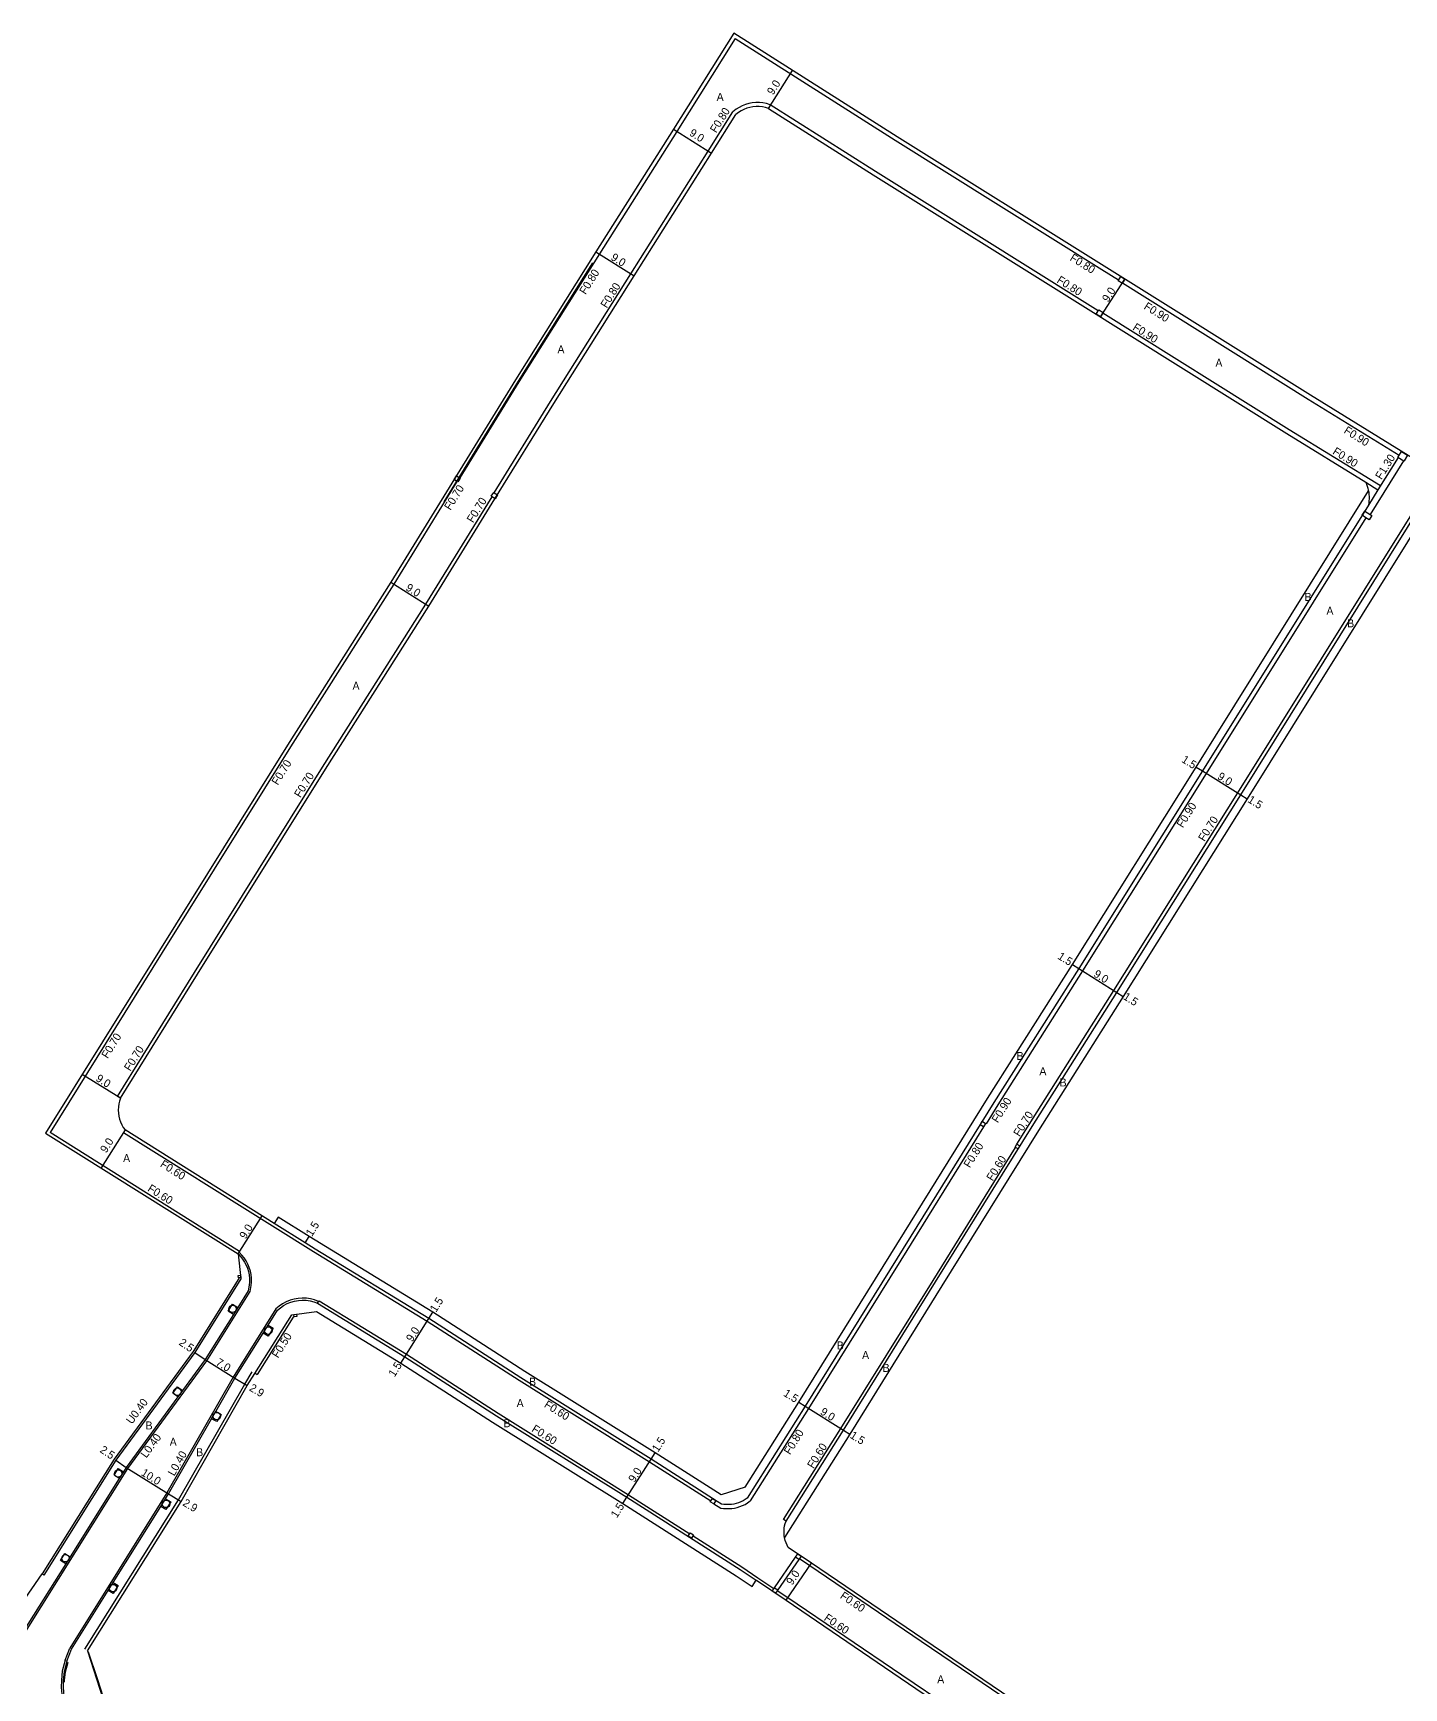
# Model space of a CAD drawing. Header units: metres. Extents: x 0 to 4000, y -96000 to -93000.
# Drawn here: x 1922 to 2195.9, y -94145.5 to -93814.7 of the extents above; entities that cross this region are included whole.
import ezdxf

# ---------------------------------------------------------------- set-up
doc = ezdxf.new("R2010")
doc.units = ezdxf.units.M
doc.header["$LTSCALE"] = 2.5
for name, color, linetype in [('側溝・桝', 7, 'Continuous'), ('幅員', 7, 'Continuous'), ('植栽', 7, 'Continuous'), ('歩道・分離帯・安全施設', 7, 'Continuous'), ('舗装', 7, 'Continuous'), ('道路', 7, 'Continuous')]:
    doc.layers.add(name, color=color, linetype=linetype)
doc.styles.get("Standard").update_dxf_attribs({"font": ''})
doc.styles.get('Standard').set_extended_font_data('@MS PGothic')

# ---------------------------------------------------------------- blocks, each defined once
blk = doc.blocks.new('223800')
at = {"color": 0}
blk.add_circle((0, 0), 0.75, dxfattribs=at)

msp = doc.modelspace()

# ---------------------------------------------------------------- linework, layer by layer
at = {"layer": '側溝・桝'}
for points in [[(2062.26, -93815.76), (2050.61, -93834.32), (2035.14, -93858.81), (2019.06, -93884.38), (2007.25, -93903.55)], [(2062.26, -93815.76), (2094.23, -93836.06), (2135.55, -93861.9), (2138.89, -93863.99)], [(2069.25, -93828.97), (2068.51, -93828.75), (2067.82, -93828.61), (2067.11, -93828.54), (2066.41, -93828.53), (2065.7, -93828.6), (2065.01, -93828.73), (2064.32, -93828.92), (2063.67, -93829.18), (2063.04, -93829.51), (2062.44, -93829.89), (2061.81, -93830.39)], [(2014.1, -93906.54), (2025.34, -93888.28), (2041.4, -93862.76), (2056.87, -93838.26), (2061.81, -93830.39)], [(2134.83, -93870.18), (2131.62, -93868.18), (2090.28, -93842.32), (2069.25, -93828.97)], [(2139.68, -93864.61), (2176.77, -93887.83), (2194.96, -93899.06)], [(2191.18, -93905.19), (2172.97, -93893.95), (2135.73, -93870.63)], [(2194.73, -93899.51), (2190.7, -93905.96), (2188.81, -93909)], [(2195.83, -93900.19), (2189.16, -93910.89)], [(2006.69, -93904.27), (1994.04, -93924.82), (1973.42, -93957.36), (1947.81, -93998.42), (1925.41, -94034.42)], [(2188.26, -93904.45), (2190.7, -93905.96)], [(1939.45, -94027.57), (1938.86, -94027.2), (1954.26, -94002.43), (1979.85, -93961.41), (2000.49, -93928.84), (2013.71, -93907.36)], [(2188.29, -93911.53), (2156.41, -93962.64), (2131.68, -94002.11), (2114.72, -94028.92), (2112.4, -94032.67), (2112.32, -94032.62)], [(2118.57, -94036.76), (2120.99, -94032.85), (2137.94, -94006.06), (2162.68, -93966.56), (2196.11, -93912.97), (2198.71, -93908.8)], [(1940.36, -94033.89), (1940.04, -94034.4), (1969.81, -94053.1), (1978.05, -94058.24), (2000.72, -94072.13), (2019.11, -94083.96), (2045.14, -94100.24), (2057.41, -94108.07)], [(2111.89, -94033.3), (2110.5, -94035.54), (2095.34, -94059.98), (2076.95, -94089.58), (2065.28, -94108.08)], [(1962.94, -94058.71), (1963.26, -94058.2), (1925.41, -94034.42)], [(2072.45, -94112.09), (2071.94, -94111.76), (2083.39, -94093.62), (2101.8, -94063.99), (2118.29, -94037.4)], [(1920.16, -94134.76), (1940.94, -94101.59), (1956.69, -94080.05), (1965.37, -94066.2), (1965.58, -94065.01), (1965.64, -94064.28), (1965.63, -94063.55), (1965.55, -94062.83), (1965.4, -94062.12), (1965.19, -94061.43), (1964.91, -94060.76), (1964.57, -94060.11), (1964.18, -94059.51), (1963.72, -94058.94), (1963.16, -94058.36)], [(1963.11, -94063.48), (1963.12, -94063.58), (1953.97, -94078.19), (1938.21, -94099.74), (1923.83, -94122.68)], [(1979.04, -94068.23), (1978.22, -94067.91), (1977.42, -94067.7), (1976.6, -94067.57), (1975.77, -94067.54), (1974.95, -94067.59), (1974.13, -94067.73), (1973.34, -94067.96), (1972.57, -94068.27), (1971.84, -94068.66), (1971.16, -94069.13), (1970.5, -94069.69), (1961.95, -94083.34), (1948.74, -94106.47), (1929.31, -94137.49)], [(1978.83, -94068.57), (1979.14, -94068.06), (1996.57, -94078.74), (2014.93, -94090.55), (2040.97, -94106.84), (2053.18, -94114.62)], [(1974.18, -94071.29), (1973.97, -94071.31), (1966.76, -94082.81)], [(1966.34, -94082.54), (1966.76, -94082.81)], [(2057.98, -94108.66), (2059.41, -94109.5), (2059.93, -94109.58), (2060.49, -94109.62), (2061.04, -94109.62), (2061.6, -94109.58), (2062.15, -94109.5), (2062.69, -94109.37), (2063.22, -94109.21), (2063.74, -94109), (2064.24, -94108.76), (2064.72, -94108.47), (2065.28, -94108.08)], [(2053.85, -94115.04), (2063.63, -94121.28), (2066.82, -94123.43), (2070.02, -94125.59)], [(2070.13, -94125.42), (2074.32, -94119.32)], [(2074.99, -94119.77), (2070.8, -94125.87)], [(2075.1, -94119.6), (2077.16, -94120.99), (2099.46, -94136.13), (2109.57, -94143)], [(2105.2, -94149.45), (2095.56, -94142.91), (2072.78, -94127.45), (2070.69, -94126.03)], [(1928.43, -94139.92), (1929.31, -94137.49)], [(1928.43, -94139.92), (1927.83, -94142.1), (1927.65, -94143.9), (1927.62, -94145.39), (1927.8, -94147.38)], [(2109.57, -94143), (2181.51, -94191.74), (2181.84, -94191.25)]]:
    msp.add_lwpolyline(points, dxfattribs=at)
for points in [[(2140.16, -93863.85), (2139.68, -93864.61), (2139.63, -93864.69), (2138.78, -93864.16), (2139.31, -93863.31)], [(2134.41, -93870.86), (2134.83, -93870.18), (2134.94, -93870.01), (2135.79, -93870.54), (2135.26, -93871.39)], [(2196.62, -93899.03), (2195.94, -93900.14), (2195.88, -93900.23), (2194.69, -93899.49), (2195.43, -93898.3)], [(2006.57, -93903.13), (2007.25, -93903.55), (2007.34, -93903.6), (2006.87, -93904.37), (2006.69, -93904.27), (2006.1, -93903.9)], [(2014.31, -93907.73), (2013.71, -93907.36), (2013.54, -93907.25), (2014.02, -93906.49), (2014.1, -93906.54), (2014.78, -93906.96)], [(2188.05, -93910.2), (2189.16, -93910.89), (2189.5, -93911.1), (2188.97, -93911.95), (2188.29, -93911.53), (2187.53, -93911.05)], [(2111.64, -94032.19), (2112.32, -94032.62), (2111.89, -94033.3), (2111.21, -94032.87)], [(2118.8, -94037.72), (2118.29, -94037.4), (2118.2, -94037.35), (2118.57, -94036.76), (2119.17, -94037.12)], [(1963.5, -94063.43), (1963.01, -94063.49), (1962.95, -94062.99), (1963.44, -94062.93)], [(1974.61, -94070.73), (1974.67, -94071.22), (1974.18, -94071.29), (1974.11, -94070.79)], [(2058.41, -94107.99), (2057.98, -94108.66), (2057.3, -94108.23), (2057.74, -94107.56)], [(2052.85, -94115.12), (2053.28, -94114.45), (2053.96, -94114.88), (2053.53, -94115.55)], [(2075.43, -94119.1), (2074.99, -94119.77), (2074.32, -94119.32), (2074.77, -94118.66)], [(2069.69, -94126.09), (2070.13, -94125.42), (2070.8, -94125.87), (2070.35, -94126.53)]]:
    msp.add_lwpolyline(points, close=True, dxfattribs=at)
at = {"layer": '幅員'}
for points in [[(2068.92, -93829.71), (2073.74, -93822.11)], [(2049.93, -93833.89), (2057.55, -93838.68)], [(2034.46, -93858.38), (2042.07, -93863.18)], [(2135.26, -93871.39), (2140.16, -93863.85)], [(1993.45, -93924.44), (2001.08, -93929.21)], [(2154.37, -93961.37), (2155.64, -93962.16)], [(2155.64, -93962.16), (2163.28, -93966.93)], [(2163.28, -93966.93), (2164.55, -93967.73)], [(2129.65, -94000.84), (2130.92, -94001.63)], [(2130.92, -94001.63), (2138.53, -94006.43)], [(2138.53, -94006.43), (2139.8, -94007.23)], [(1939.45, -94027.57), (1931.81, -94022.81)], [(1940.36, -94033.89), (1935.57, -94041.52)], [(1962.94, -94058.71), (1967.73, -94051.09)], [(1976.34, -94056.49), (1977.13, -94055.22)], [(2001.04, -94071.62), (2001.83, -94070.35)], [(1996.25, -94079.24), (2001.04, -94071.62)], [(1954.3, -94078.41), (1956.36, -94079.82)], [(1956.36, -94079.82), (1962.29, -94083.54)], [(1995.45, -94080.51), (1996.25, -94079.24)], [(1962.29, -94083.54), (1964.78, -94085.03)], [(2075, -94088.36), (2076.27, -94089.16)], [(2076.27, -94089.16), (2083.9, -94093.93)], [(2083.9, -94093.93), (2085.17, -94094.73)], [(1938.54, -94099.96), (1940.61, -94101.36)], [(2040.65, -94107.34), (2045.46, -94099.73)], [(2045.46, -94099.73), (2046.26, -94098.46)], [(1940.61, -94101.36), (1949.08, -94106.67)], [(1949.08, -94106.67), (1951.57, -94108.16)], [(2039.85, -94108.61), (2040.65, -94107.34)], [(2072.45, -94127.94), (2077.49, -94120.49)]]:
    msp.add_lwpolyline(points, dxfattribs=at)
at = {"layer": '植栽'}
for points in [[(1961.84, -94068.72), (1962.9, -94069.39), (1962.01, -94070.81), (1960.95, -94070.15)], [(1968.96, -94075.17), (1967.94, -94074.53), (1968.94, -94072.94), (1969.95, -94073.57)], [(1950.83, -94085.27), (1951.84, -94086), (1950.89, -94087.3), (1949.89, -94086.56)], [(1959.55, -94090.77), (1958.71, -94092.23), (1957.67, -94091.64), (1958.5, -94090.18)], [(1938.16, -94102.92), (1939.01, -94101.57), (1940.07, -94102.23), (1939.22, -94103.58)], [(1948.54, -94109.8), (1947.52, -94109.16), (1948.48, -94107.63), (1949.5, -94108.27)], [(1928.35, -94118.57), (1929.41, -94119.24), (1928.55, -94120.62), (1927.49, -94119.96)], [(1936.99, -94125.97), (1938, -94124.37), (1939.02, -94125), (1938.01, -94126.61)]]:
    msp.add_lwpolyline(points, close=True, dxfattribs=at)
at = {"layer": '歩道・分離帯・安全施設'}
for points in [[(2033.78, -93860.59), (2018.89, -93884.27), (2004.06, -93908.35)], [(2188.8, -93906.18), (2188.85, -93906.47), (2188.9, -93906.89), (2188.93, -93907.31), (2188.93, -93907.74), (2188.91, -93908.16), (2188.87, -93908.58), (2188.81, -93909)], [(2188.81, -93909), (2155.64, -93962.16), (2130.92, -94001.63), (2113.96, -94028.45), (2094.66, -94059.56), (2076.27, -94089.16), (2064.69, -94107.52)], [(2072.45, -94112.09), (2083.9, -94093.93), (2102.31, -94064.3), (2121.59, -94033.22), (2138.53, -94006.43), (2163.28, -93966.93), (2199.82, -93908.34)], [(2059.54, -94108.71), (2058.67, -94108.16), (2045.46, -94099.73), (2019.43, -94083.45), (2001.04, -94071.62), (1978.36, -94057.73), (1976.34, -94056.49), (1970.13, -94052.59)], [(1962.94, -94058.71), (1963.42, -94059.2), (1963.85, -94059.74), (1964.23, -94060.32), (1964.55, -94060.93), (1964.81, -94061.56), (1965.02, -94062.22), (1965.15, -94062.9), (1965.23, -94063.58), (1965.24, -94064.27), (1965.18, -94064.95), (1964.99, -94066.05)], [(1964.99, -94066.05), (1962.9, -94069.39), (1962.01, -94070.81), (1956.36, -94079.82), (1951.84, -94086), (1950.89, -94087.3), (1940.61, -94101.36), (1940.07, -94102.23), (1939.22, -94103.58), (1929.41, -94119.24), (1928.55, -94120.62), (1919.82, -94134.54)], [(1929.64, -94137.7), (1936.99, -94125.97), (1938, -94124.37), (1947.52, -94109.16), (1948.48, -94107.63), (1949.08, -94106.67), (1957.67, -94091.64), (1958.5, -94090.18), (1962.29, -94083.54), (1967.94, -94074.53), (1968.94, -94072.94), (1970.81, -94069.96)], [(1970.81, -94069.96), (1971.4, -94069.45), (1972.05, -94069), (1972.74, -94068.63), (1973.47, -94068.34), (1974.22, -94068.12), (1974.99, -94067.99), (1975.78, -94067.94), (1976.56, -94067.97), (1977.34, -94068.09), (1978.1, -94068.29), (1978.83, -94068.57)], [(1978.83, -94068.57), (1996.25, -94079.24), (2014.61, -94091.05), (2040.65, -94107.34), (2063.3, -94121.78), (2066.48, -94123.93)], [(1932.34, -94137.74), (1951.06, -94107.86), (1964.27, -94084.72), (1965.79, -94082.3)], [(2064.69, -94107.52), (2064.28, -94107.8), (2063.86, -94108.05), (2063.41, -94108.27), (2062.95, -94108.45), (2062.48, -94108.6), (2062, -94108.71), (2061.51, -94108.79), (2061.01, -94108.82), (2060.52, -94108.82), (2060.03, -94108.78), (2059.54, -94108.71)], [(2072.13, -94115.4), (2072.07, -94115.02), (2072.03, -94114.53), (2072.03, -94114.03), (2072.07, -94113.53), (2072.16, -94113.04), (2072.28, -94112.56), (2072.45, -94112.09)], [(1928.76, -94140.13), (1929.64, -94137.7)], [(1934.9, -94143.86), (1933.07, -94138.31)], [(1928.76, -94140.13), (1928.2, -94142.17), (1928.02, -94143.92), (1928, -94145.38)], [(1928.76, -94140.13), (1928.2, -94142.17), (1928.02, -94143.92), (1928, -94145.38), (1928.22, -94147.88)], [(1928.76, -94140.13), (1928.2, -94142.17), (1928.02, -94143.92), (1928, -94145.38), (1928.22, -94147.88)], [(1928.29, -94144.31), (1928.3, -94143.93), (1928.47, -94142.22), (1929.01, -94140.28)], [(2029.6, -94200), (2025.34, -94197.38), (2018.49, -94193.34), (2012.55, -94190.16), (2006.19, -94186.91), (1998.02, -94182.92), (1989.07, -94178.81), (1975.46, -94172.8), (1955.68, -94164.03), (1944.78, -94159.34), (1942.2, -94157.8), (1939.83, -94156), (1938.19, -94154.03), (1934.9, -94143.86)]]:
    msp.add_lwpolyline(points, dxfattribs=at)
at = {"layer": '道路'}
for points in [[(2062.01, -93814.66), (2049.93, -93833.89), (2034.46, -93858.38), (2018.38, -93883.95), (1993.45, -93924.44), (1972.83, -93956.99), (1947.22, -93998.05), (1924.5, -94034.56)], [(2201.12, -93909.1), (2204.4, -93903.84), (2177.25, -93887.07), (2135.97, -93861.22), (2094.65, -93835.38), (2062.01, -93814.66)], [(1939.45, -94027.57), (1954.86, -94002.8), (1980.45, -93961.78), (2001.08, -93929.21), (2014.27, -93907.79), (2026.02, -93888.71), (2042.07, -93863.18), (2057.55, -93838.68), (2062.41, -93830.94)], [(2068.92, -93829.71), (2068.32, -93829.52), (2067.7, -93829.4), (2067.07, -93829.34), (2066.44, -93829.33), (2065.81, -93829.39), (2065.19, -93829.51), (2064.59, -93829.68), (2064, -93829.91), (2063.44, -93830.2), (2062.91, -93830.54), (2062.41, -93830.94)], [(2068.92, -93829.71), (2089.86, -93843), (2131.2, -93868.85), (2172.49, -93894.71), (2188.26, -93904.45)], [(2188.26, -93904.45), (2188.42, -93904.84), (2188.56, -93905.24), (2188.68, -93905.64), (2188.77, -93906.06), (2188.8, -93906.18)], [(2064.29, -94105.33), (2075, -94088.36), (2093.39, -94058.77), (2112.69, -94027.65), (2129.65, -94000.84), (2154.37, -93961.37), (2188.8, -93906.18)], [(2201.12, -93909.1), (2164.55, -93967.73), (2139.8, -94007.23), (2122.86, -94034.02), (2103.58, -94065.1), (2085.17, -94094.73), (2072.13, -94115.4)], [(1939.45, -94027.57), (1939.25, -94028.14), (1939.11, -94028.73), (1939.03, -94029.33), (1939, -94029.94), (1939.03, -94030.55), (1939.11, -94031.15), (1939.26, -94031.74), (1939.45, -94032.32), (1939.7, -94032.87), (1940.01, -94033.4), (1940.36, -94033.89)], [(1970.13, -94052.59), (1940.36, -94033.89)], [(1924.5, -94034.56), (1962.94, -94058.71)], [(2064.29, -94105.33), (2059.48, -94106.89), (2046.26, -94098.46), (2020.24, -94082.19), (2001.83, -94070.35), (1977.13, -94055.22), (1970.95, -94051.34), (1970.13, -94052.59)], [(1962.94, -94058.71), (1963.53, -94063.67)], [(1963.53, -94063.67), (1954.3, -94078.41)], [(1973.67, -94070.85), (1978.63, -94070.21)], [(1978.63, -94070.21), (1995.45, -94080.51), (2013.81, -94092.32), (2039.85, -94108.61), (2062.48, -94123.04), (2065.66, -94125.18), (2066.48, -94123.93)], [(1964.78, -94085.03), (1966.29, -94082.62), (1973.67, -94070.85)], [(1954.3, -94078.41), (1938.54, -94099.96), (1924.17, -94122.89), (1923.83, -94122.68)], [(1932.84, -94138.06), (1951.57, -94108.16), (1964.78, -94085.03)], [(2072.86, -94117.37), (2072.63, -94116.93), (2072.43, -94116.47), (2072.27, -94116), (2072.13, -94115.4)], [(2109.91, -94142.5), (2099.8, -94135.64), (2077.49, -94120.49), (2072.86, -94117.37)], [(1916.91, -94132.72), (1923.83, -94122.68)], [(2066.48, -94123.93), (2066.5, -94123.94), (2072.45, -94127.94), (2095.22, -94143.41), (2104.86, -94149.95)], [(1932.84, -94138.06), (1938.28, -94154.83), (1939.71, -94156.13), (1942.1, -94157.94), (1944.7, -94159.49), (1955.61, -94164.19), (1975.39, -94172.95), (1989, -94178.96), (1997.94, -94183.07), (2006.11, -94187.07), (2012.47, -94190.32), (2018.41, -94193.49), (2025.25, -94197.52), (2029.28, -94200)], [(2181.84, -94191.25), (2126.11, -94153.48), (2117.36, -94147.55), (2109.91, -94142.5)]]:
    msp.add_lwpolyline(points, dxfattribs=at)

# ---------------------------------------------------------------- block references
at = {"layer": '植栽'}
for p in [(1961.84, -94069.68), (1968.99, -94074.04), (1950.82, -94086.25), (1958.69, -94091.12), (1938.99, -94102.6), (1948.56, -94108.67), (1928.46, -94119.53), (1937.97, -94125.5)]:
    msp.add_blockref('223800', p, dxfattribs=at)

# ---------------------------------------------------------------- texts
at = {"layer": '側溝・桝'}
for s, rotation, p in [('F0.80', 57.8684, (2058.47, -93834.74)), ('F0.80', 57.8351, (2032.38, -93867.04)), ('F0.80', 327.9803, (2129.01, -93860)), ('F0.80', 57.8351, (2036.6, -93869.75)), ('F0.80', 327.9808, (2126.41, -93864.43)), ('F0.90', 327.9458, (2143.8, -93869.69)), ('F0.90', 327.9458, (2141.56, -93873.88)), ('F0.90', 327.9458, (2183.75, -93894.5)), ('F0.90', 327.9458, (2181.51, -93898.69)), ('F1.30', 58.0458, (2191.4, -93904.03)), ('F0.70', 58.0439, (2005.37, -93910.16)), ('F0.70', 58.0454, (2009.88, -93912.67)), ('F0.70', 58.0439, (1970.88, -93965.11)), ('F0.70', 58.0454, (1975.39, -93967.62)), ('F0.90', 57.9337, (2151.7, -93973.64)), ('F0.70', 57.9343, (2156.03, -93976.38)), ('F0.70', 58.0439, (1936.89, -94019.76)), ('F0.70', 58.0454, (1941.4, -94022.28)), ('F0.90', 57.9337, (2114.75, -94032.63)), ('F0.70', 57.9343, (2119.08, -94035.37)), ('F0.80', 58.1384, (2109.15, -94041.62)), ('F0.60', 327.8681, (1947.25, -94041.17)), ('F0.60', 58.1384, (2113.71, -94044.25)), ('F0.60', 327.8681, (1944.73, -94046.03)), ('F0.50', 57.9302, (1970.94, -94079.64)), ('U0.40', 53.8229, (1941.75, -94092.85)), ('F0.60', 327.9725, (2023.97, -94089.22)), ('F0.60', 327.9721, (2021.47, -94094.09)), ('L0.40', 53.8223, (1944.62, -94099.61)), ('F0.80', 58.1384, (2073.24, -94098.96)), ('F0.60', 58.1384, (2077.9, -94101.72)), ('L0.40', 60.2717, (1950.2, -94103.22)), ('F0.60', 325.8297, (2083.1, -94127.41)), ('F0.60', 325.8297, (2079.89, -94131.81))]:
    msp.add_text(s, height=1.6, rotation=rotation, dxfattribs=at).set_placement(p)
at = {"layer": '幅員'}
for s, rotation, p in [('9.0', 57.591, (2069.86, -93827.15)), ('9.0', 327.7969, (2052.97, -93835.01)), ('9.0', 327.7773, (2037.3, -93859.88)), ('9.0', 56.9932, (2136.79, -93868.57)), ('9.0', 328.0088, (1996.3, -93925.93)), ('1.5', 327.9946, (2151.33, -93960.28)), ('9.0', 327.9858, (2158.49, -93963.65)), ('1.5', 327.9946, (2164.54, -93968.3)), ('1.5', 327.8043, (2126.57, -93999.61)), ('9.0', 327.8057, (2133.76, -94003.13)), ('1.5', 327.8043, (2139.67, -94007.67)), ('9.0', 328.106, (1934.39, -94024.02)), ('9.0', 57.8683, (1936.62, -94038.63)), ('9.0', 57.8687, (1964.44, -94055.86)), ('1.5', 58.1849, (1977.72, -94055.32)), ('1.5', 57.8569, (2002.5, -94070.49)), ('9.0', 57.8779, (1997.74, -94076.4)), ('2.5', 325.6047, (1951, -94076.77)), ('7.0', 327.9287, (1958.37, -94080.79)), ('1.5', 57.8569, (1994.22, -94083.42)), ('2.9', 329.0837, (1965.05, -94085.91)), ('1.5', 327.942, (2071.78, -94086.97)), ('9.0', 327.9487, (2079.12, -94090.65)), ('1.5', 57.7193, (2046.87, -94098.43)), ('1.5', 327.942, (2085.08, -94095.37)), ('2.5', 325.8843, (1935.19, -94098.22)), ('10.0', 327.9278, (1943.44, -94102.84)), ('9.0', 57.7314, (2042.15, -94104.5)), ('2.9', 329.0938, (1951.74, -94108.9)), ('1.5', 57.7193, (2038.64, -94111.6)), ('9.0', 55.9056, (2073.66, -94125.03))]:
    msp.add_text(s, height=1.6, rotation=rotation, dxfattribs=at).set_placement(p)
at = {"layer": '舗装'}
for s, p in [('A', (2058.57, -93828.21)), ('A', (2026.77, -93878.67)), ('A', (2158.23, -93881.37)), ('B', (2176.04, -93928.17)), ('A', (2180.41, -93930.94)), ('B', (2184.55, -93933.44)), ('A', (1985.82, -93945.92)), ('B', (2118.51, -94019.94)), ('A', (2123.06, -94022.98)), ('B', (2127.1, -94025.22)), ('A', (1939.98, -94040.34)), ('B', (2082.57, -94077.8)), ('A', (2087.63, -94079.71)), ('B', (2021.1, -94085.05)), ('B', (2091.73, -94082.28)), ('A', (2018.61, -94089.33)), ('B', (1944.47, -94093.79)), ('B', (2015.97, -94093.35)), ('A', (1949.29, -94097.06)), ('B', (1954.58, -94099.13)), ('A', (2102.64, -94144.52))]:
    msp.add_text(s, height=1.6, dxfattribs=at).set_placement(p)

doc.saveas('drawing.dxf')
